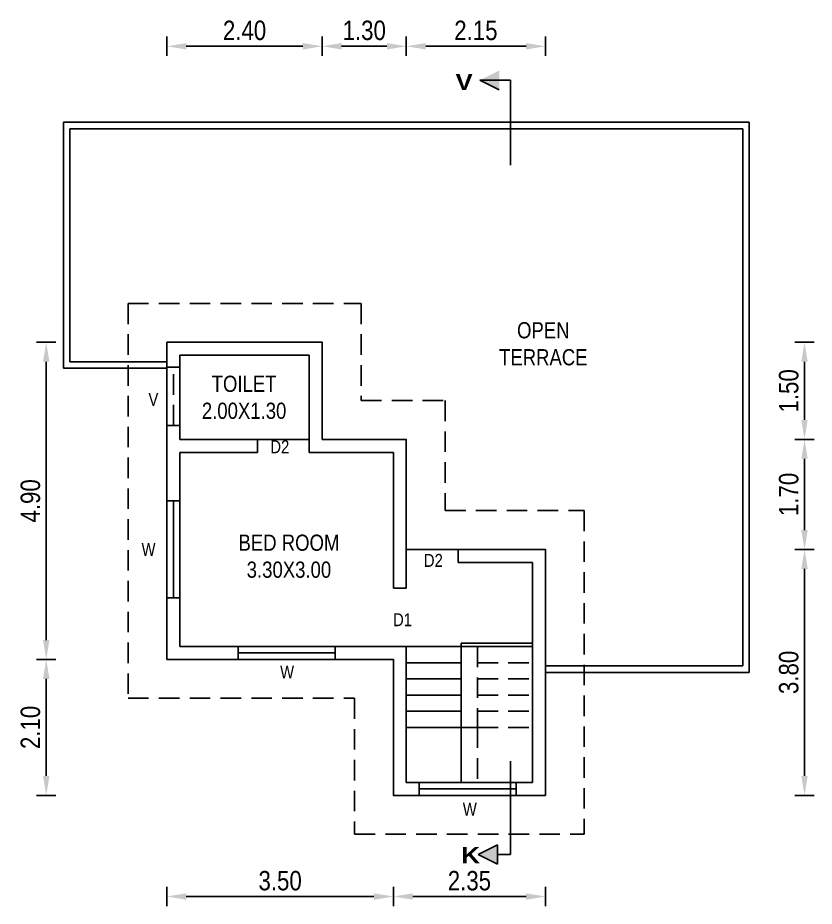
# Model space of a CAD drawing. Header units: metres. Extents: x -704716 to -704434, y -35620 to -35348.
# Drawn here: x -704451.62 to -704439.32, y -35378.08 to -35364.35 of the extents above; entities that cross this region are included whole.
import ezdxf

# ---------------------------------------------------------------- set-up
doc = ezdxf.new("R2010")
doc.units = ezdxf.units.M
doc.linetypes.add('HIDDEN', pattern=[9.525, 6.35, -3.175])
doc.layers.add('BLK_1_FLR_1_BLT_UP_AREA', color=7, linetype='Continuous', plot=False)
doc.styles.get("Standard").update_dxf_attribs({"font": 'ARIALN.TTF', "height": 0.3})
doc.dimstyles.get("Standard").update_dxf_attribs({"dimtxt": 0.35, "dimasz": 0.18, "dimexe": 0.18, "dimexo": 0.0625, "dimgap": 0.09, "dimtad": 0, "dimtih": 1, "dimtoh": 1, "dimdec": 4, "dimzin": 0, "dimdsep": 46, "dimtxsty": 'Standard', "dimcen": 0.09, "dimadec": 0, "dimazin": 0, "dimtfac": 1, "dimtdec": 4, "dimtofl": 0, "dimtmove": 0, "dimatfit": 3, "dimfxl": 1, "dimtolj": 1, "dimtzin": 0, "dimarcsym": 0})

# ---------------------------------------------------------------- blocks, each defined once
blk = doc.blocks.new('*D28')
at = {"color": 0, "lineweight": -2, "transparency": 16777216}
for p, q in [((-704451.035, -35369.365), (-704451.335, -35369.365)), ((-704451.185, -35369.665), (-704451.185, -35373.965)), ((-704451.035, -35374.265), (-704451.335, -35374.265))]:
    blk.add_line(p, q, dxfattribs=at)
at = {"color": 0, "transparency": 16777216}
for points in [[(-704451.235, -35369.665), (-704451.135, -35369.665), (-704451.185, -35369.365)], [(-704451.235, -35373.965), (-704451.135, -35373.965), (-704451.185, -35374.265)]]:
    blk.add_solid(points, dxfattribs=at)
at = {"layer": 'Defpoints', "color": 0, "transparency": 16777216}
for p in [(-704449.072, -35369.365), (-704451.185, -35374.265), (-704449.072, -35374.265)]:
    blk.add_point(p, dxfattribs=at)
at = {"color": 0, "transparency": 16777216, "insert": (-704451.428, -35371.815), "char_height": 0.3, "attachment_point": 5, "rotation": 90}
blk.add_mtext('\\A1;4.90', dxfattribs=at)
blk = doc.blocks.new('*D29')
at = {"color": 0, "lineweight": -2, "transparency": 16777216}
for p, q in [((-704451.035, -35374.265), (-704451.335, -35374.265)), ((-704451.185, -35374.565), (-704451.185, -35376.065)), ((-704451.035, -35376.365), (-704451.335, -35376.365))]:
    blk.add_line(p, q, dxfattribs=at)
at = {"color": 0, "transparency": 16777216}
for points in [[(-704451.235, -35374.565), (-704451.135, -35374.565), (-704451.185, -35374.265)], [(-704451.235, -35376.065), (-704451.135, -35376.065), (-704451.185, -35376.365)]]:
    blk.add_solid(points, dxfattribs=at)
at = {"layer": 'Defpoints', "color": 0, "transparency": 16777216}
for p in [(-704445.572, -35374.265), (-704451.185, -35376.365), (-704445.572, -35376.365)]:
    blk.add_point(p, dxfattribs=at)
at = {"color": 0, "transparency": 16777216, "insert": (-704451.428, -35375.315), "char_height": 0.3, "attachment_point": 5, "rotation": 90}
blk.add_mtext('\\A1;2.10', dxfattribs=at)
blk = doc.blocks.new('*D30')
at = {"color": 0, "lineweight": -2, "transparency": 16777216}
for p, q in [((-704449.32, -35377.778), (-704449.32, -35378.078)), ((-704445.82, -35377.778), (-704445.82, -35378.078)), ((-704449.02, -35377.928), (-704446.12, -35377.928))]:
    blk.add_line(p, q, dxfattribs=at)
at = {"color": 0, "transparency": 16777216}
for points in [[(-704449.02, -35377.878), (-704449.02, -35377.978), (-704449.32, -35377.928)], [(-704446.12, -35377.878), (-704446.12, -35377.978), (-704445.82, -35377.928)]]:
    blk.add_solid(points, dxfattribs=at)
at = {"layer": 'Defpoints', "color": 0, "transparency": 16777216}
for p in [(-704449.32, -35374.679), (-704445.82, -35374.679), (-704445.82, -35377.928)]:
    blk.add_point(p, dxfattribs=at)
at = {"color": 0, "transparency": 16777216, "insert": (-704447.57, -35377.685), "char_height": 0.3, "attachment_point": 5}
blk.add_mtext('\\A1;3.50', dxfattribs=at)
blk = doc.blocks.new('*D31')
at = {"color": 0, "lineweight": -2, "transparency": 16777216}
for p, q in [((-704445.82, -35377.778), (-704445.82, -35378.078)), ((-704443.47, -35377.778), (-704443.47, -35378.078)), ((-704445.52, -35377.928), (-704443.77, -35377.928))]:
    blk.add_line(p, q, dxfattribs=at)
at = {"color": 0, "transparency": 16777216}
for points in [[(-704445.52, -35377.878), (-704445.52, -35377.978), (-704445.82, -35377.928)], [(-704443.77, -35377.878), (-704443.77, -35377.978), (-704443.47, -35377.928)]]:
    blk.add_solid(points, dxfattribs=at)
at = {"layer": 'Defpoints', "color": 0, "transparency": 16777216}
for p in [(-704445.82, -35376.779), (-704443.47, -35376.779), (-704443.47, -35377.928)]:
    blk.add_point(p, dxfattribs=at)
at = {"color": 0, "transparency": 16777216, "insert": (-704444.645, -35377.685), "char_height": 0.3, "attachment_point": 5}
blk.add_mtext('\\A1;2.35', dxfattribs=at)
blk = doc.blocks.new('*D42')
at = {"color": 0, "lineweight": -2, "transparency": 16777216}
for p, q in [((-704439.616, -35372.565), (-704439.316, -35372.565)), ((-704439.466, -35372.865), (-704439.466, -35376.065)), ((-704439.616, -35376.365), (-704439.316, -35376.365))]:
    blk.add_line(p, q, dxfattribs=at)
at = {"color": 0, "transparency": 16777216}
for points in [[(-704439.516, -35372.865), (-704439.416, -35372.865), (-704439.466, -35372.565)], [(-704439.516, -35376.065), (-704439.416, -35376.065), (-704439.466, -35376.365)]]:
    blk.add_solid(points, dxfattribs=at)
at = {"layer": 'Defpoints', "color": 0, "transparency": 16777216}
for p in [(-704443.47, -35372.565), (-704443.47, -35376.365), (-704439.466, -35376.365)]:
    blk.add_point(p, dxfattribs=at)
at = {"color": 0, "transparency": 16777216, "insert": (-704439.709, -35374.465), "char_height": 0.3, "attachment_point": 5, "rotation": 90}
blk.add_mtext('\\A1;3.80', dxfattribs=at)
blk = doc.blocks.new('*D43')
at = {"color": 0, "lineweight": -2, "transparency": 16777216}
for p, q in [((-704439.616, -35370.865), (-704439.316, -35370.865)), ((-704439.466, -35371.165), (-704439.466, -35372.265)), ((-704439.616, -35372.565), (-704439.316, -35372.565))]:
    blk.add_line(p, q, dxfattribs=at)
at = {"color": 0, "transparency": 16777216}
for points in [[(-704439.516, -35371.165), (-704439.416, -35371.165), (-704439.466, -35370.865)], [(-704439.516, -35372.265), (-704439.416, -35372.265), (-704439.466, -35372.565)]]:
    blk.add_solid(points, dxfattribs=at)
at = {"layer": 'Defpoints', "color": 0, "transparency": 16777216}
for p in [(-704445.62, -35370.865), (-704445.62, -35372.565), (-704439.466, -35372.565)]:
    blk.add_point(p, dxfattribs=at)
at = {"color": 0, "transparency": 16777216, "insert": (-704439.709, -35371.715), "char_height": 0.3, "attachment_point": 5, "rotation": 90}
blk.add_mtext('\\A1;1.70', dxfattribs=at)
blk = doc.blocks.new('*D44')
at = {"color": 0, "lineweight": -2, "transparency": 16777216}
for p, q in [((-704439.616, -35369.365), (-704439.316, -35369.365)), ((-704439.466, -35369.665), (-704439.466, -35370.565)), ((-704439.616, -35370.865), (-704439.316, -35370.865))]:
    blk.add_line(p, q, dxfattribs=at)
at = {"color": 0, "transparency": 16777216}
for points in [[(-704439.516, -35369.665), (-704439.416, -35369.665), (-704439.466, -35369.365)], [(-704439.516, -35370.565), (-704439.416, -35370.565), (-704439.466, -35370.865)]]:
    blk.add_solid(points, dxfattribs=at)
at = {"layer": 'Defpoints', "color": 0, "transparency": 16777216}
for p in [(-704446.92, -35369.365), (-704446.92, -35370.865), (-704439.466, -35370.865)]:
    blk.add_point(p, dxfattribs=at)
at = {"color": 0, "transparency": 16777216, "insert": (-704439.709, -35370.115), "char_height": 0.3, "attachment_point": 5, "rotation": 90}
blk.add_mtext('\\A1;1.50', dxfattribs=at)
blk = doc.blocks.new('*D32')
at = {"color": 0, "lineweight": -2, "transparency": 16777216}
for p, q in [((-704449.32, -35364.941), (-704449.32, -35364.641)), ((-704446.92, -35364.941), (-704446.92, -35364.641)), ((-704449.02, -35364.791), (-704447.22, -35364.791))]:
    blk.add_line(p, q, dxfattribs=at)
at = {"color": 0, "transparency": 16777216}
for points in [[(-704449.02, -35364.741), (-704449.02, -35364.841), (-704449.32, -35364.791)], [(-704447.22, -35364.741), (-704447.22, -35364.841), (-704446.92, -35364.791)]]:
    blk.add_solid(points, dxfattribs=at)
at = {"layer": 'Defpoints', "color": 0, "transparency": 16777216}
for p in [(-704446.92, -35364.791), (-704449.32, -35369.107), (-704446.92, -35369.107)]:
    blk.add_point(p, dxfattribs=at)
at = {"color": 0, "transparency": 16777216, "insert": (-704448.12, -35364.547), "char_height": 0.3, "attachment_point": 5}
blk.add_mtext('\\A1;2.40', dxfattribs=at)
blk = doc.blocks.new('*D33')
at = {"color": 0, "lineweight": -2, "transparency": 16777216}
for p, q in [((-704446.92, -35364.941), (-704446.92, -35364.641)), ((-704445.62, -35364.941), (-704445.62, -35364.641)), ((-704446.62, -35364.791), (-704445.92, -35364.791))]:
    blk.add_line(p, q, dxfattribs=at)
at = {"color": 0, "transparency": 16777216}
for points in [[(-704446.62, -35364.741), (-704446.62, -35364.841), (-704446.92, -35364.791)], [(-704445.92, -35364.741), (-704445.92, -35364.841), (-704445.62, -35364.791)]]:
    blk.add_solid(points, dxfattribs=at)
at = {"layer": 'Defpoints', "color": 0, "transparency": 16777216}
for p in [(-704445.62, -35364.791), (-704446.92, -35370.607), (-704445.62, -35370.607)]:
    blk.add_point(p, dxfattribs=at)
at = {"color": 0, "transparency": 16777216, "insert": (-704446.27, -35364.547), "char_height": 0.3, "attachment_point": 5}
blk.add_mtext('\\A1;1.30', dxfattribs=at)
blk = doc.blocks.new('*D35')
at = {"color": 0, "lineweight": -2, "transparency": 16777216}
for p, q in [((-704445.62, -35364.941), (-704445.62, -35364.641)), ((-704443.47, -35364.941), (-704443.47, -35364.641)), ((-704445.32, -35364.791), (-704443.77, -35364.791))]:
    blk.add_line(p, q, dxfattribs=at)
at = {"color": 0, "transparency": 16777216}
for points in [[(-704445.32, -35364.741), (-704445.32, -35364.841), (-704445.62, -35364.791)], [(-704443.77, -35364.741), (-704443.77, -35364.841), (-704443.47, -35364.791)]]:
    blk.add_solid(points, dxfattribs=at)
at = {"layer": 'Defpoints', "color": 0, "transparency": 16777216}
for p in [(-704443.47, -35364.791), (-704445.62, -35372.565), (-704443.47, -35372.565)]:
    blk.add_point(p, dxfattribs=at)
at = {"color": 0, "transparency": 16777216, "insert": (-704444.545, -35364.547), "char_height": 0.3, "attachment_point": 5}
blk.add_mtext('\\A1;2.15', dxfattribs=at)

msp = doc.modelspace()

# ---------------------------------------------------------------- hatches: boundary and pattern name
for points in [[(-704444.182, -35365.164), (-704444.482, -35365.314), (-704444.182, -35365.464), (-704444.182, -35365.314)], [(-704444.21, -35377.13), (-704444.51, -35377.28), (-704444.21, -35377.43), (-704444.21, -35377.28)]]:
    msp.add_hatch(color=256).paths.add_polyline_path(points)

# ---------------------------------------------------------------- linework, layer by layer
for p, q in [((-704444.184, -35365.464, 101), (-704444.484, -35365.314, 101)), ((-704444.008, -35365.314, 101), (-704444.482, -35365.314, 101)), ((-704450.92, -35365.965, 101), (-704440.32, -35365.965, 101)), ((-704450.82, -35366.065, 101), (-704440.42, -35366.065, 101)), ((-704449.32, -35369.365, 101), (-704446.92, -35369.365, 101)), ((-704450.82, -35369.665, 101), (-704449.32, -35369.665, 101)), ((-704449.12, -35369.565, 101), (-704447.12, -35369.565, 101)), ((-704450.92, -35369.765, 101), (-704449.32, -35369.765, 101)), ((-704449.12, -35369.751, 101), (-704449.32, -35369.751, 101)), ((-704449.12, -35370.651, 101), (-704449.32, -35370.651, 101)), ((-704449.12, -35370.865, 101), (-704447.12, -35370.865, 101)), ((-704446.92, -35370.865, 101), (-704445.62, -35370.865, 101)), ((-704449.12, -35371.065, 101), (-704447.92, -35371.065, 101)), ((-704447.12, -35371.065, 101), (-704445.82, -35371.065, 101)), ((-704449.12, -35371.815, 101), (-704449.32, -35371.815, 101)), ((-704449.22, -35373.315, 101), (-704449.22, -35371.815, 101)), ((-704445.62, -35372.565, 101), (-704443.47, -35372.565, 101)), ((-704443.67, -35372.765, 101), (-704444.82, -35372.765, 101)), ((-704445.82, -35373.165, 101), (-704445.62, -35373.165, 101)), ((-704449.12, -35373.315, 101), (-704449.32, -35373.315, 101)), ((-704449.12, -35374.065, 101), (-704445.62, -35374.065, 101)), ((-704448.22, -35374.065, 101), (-704448.22, -35374.265, 101)), ((-704446.72, -35374.065, 101), (-704446.72, -35374.265, 101)), ((-704445.62, -35374.065, 101), (-704443.67, -35374.065, 101)), ((-704444.77, -35374.015, 101), (-704443.67, -35374.015, 101)), ((-704446.72, -35374.165, 101), (-704448.22, -35374.165, 101)), ((-704449.32, -35374.265, 101), (-704445.82, -35374.265, 101)), ((-704443.47, -35374.365, 101), (-704440.42, -35374.365, 101)), ((-704443.47, -35374.465, 101), (-704440.32, -35374.465, 101)), ((-704445.62, -35376.165, 101), (-704443.67, -35376.165, 101)), ((-704445.42, -35376.365, 101), (-704445.42, -35376.165, 101)), ((-704445.42, -35376.265, 101), (-704443.92, -35376.265, 101)), ((-704443.92, -35376.365, 101), (-704443.92, -35376.165, 101)), ((-704445.82, -35376.365, 101), (-704443.47, -35376.365, 101)), ((-704444.21, -35377.13, 101), (-704444.51, -35377.28, 101)), ((-704444.21, -35377.28, 101), (-704444.21, -35377.13, 101)), ((-704444.21, -35377.43, 101), (-704444.51, -35377.28, 101)), ((-704444.01, -35377.28, 101), (-704444.21, -35377.28, 101)), ((-704444.21, -35377.28, 101), (-704444.21, -35377.43, 101))]:
    msp.add_line(p, q)
at = {"ltscale": 0.18}
for p, q in [((-704444.008, -35366.626, 101), (-704444.008, -35365.314, 101)), ((-704444.01, -35377.28, 101), (-704444.01, -35375.834, 101))]:
    msp.add_line(p, q, dxfattribs=at)
at = {"ltscale": 0.07}
for p, q in [((-704450.92, -35365.965, 101), (-704450.92, -35369.765, 101)), ((-704440.32, -35365.965, 101), (-704440.32, -35374.465, 101)), ((-704450.82, -35366.065, 101), (-704450.82, -35369.665, 101)), ((-704440.42, -35366.065, 101), (-704440.42, -35374.365, 101)), ((-704449.32, -35369.365, 101), (-704449.32, -35374.265, 101)), ((-704446.92, -35369.365, 101), (-704446.92, -35370.865, 101)), ((-704449.12, -35369.565, 101), (-704449.12, -35370.865, 101)), ((-704447.12, -35369.565, 101), (-704447.12, -35371.065, 101)), ((-704447.92, -35370.865, 101), (-704447.92, -35371.065, 101)), ((-704445.62, -35370.865, 101), (-704445.62, -35373.165, 101)), ((-704449.12, -35371.065, 101), (-704449.12, -35374.065, 101)), ((-704445.82, -35371.065, 101), (-704445.82, -35373.165, 101)), ((-704444.82, -35372.565, 101), (-704444.82, -35372.765, 101)), ((-704443.47, -35372.565, 101), (-704443.47, -35376.365, 101)), ((-704443.67, -35372.765, 101), (-704443.67, -35376.165, 101)), ((-704445.62, -35374.065, 101), (-704445.62, -35376.165, 101)), ((-704444.77, -35374.015, 101), (-704444.77, -35375.315, 101)), ((-704445.82, -35374.265, 101), (-704445.82, -35376.365, 101)), ((-704445.62, -35374.315, 101), (-704444.77, -35374.315, 101)), ((-704445.62, -35374.565, 101), (-704444.77, -35374.565, 101)), ((-704445.62, -35374.815, 101), (-704444.77, -35374.815, 101)), ((-704445.62, -35375.065, 101), (-704444.77, -35375.065, 101)), ((-704445.62, -35375.315, 101), (-704444.52, -35375.315, 101)), ((-704444.77, -35375.315, 101), (-704444.77, -35376.165, 101))]:
    msp.add_line(p, q, dxfattribs=at)
at = {"linetype": 'HIDDEN', "ltscale": 0.05}
for p, q in [((-704449.92, -35368.765, 101), (-704449.92, -35374.865, 101)), ((-704449.92, -35368.765, 101), (-704446.32, -35368.765, 101)), ((-704446.32, -35368.765, 101), (-704446.32, -35370.265, 101)), ((-704449.22, -35370.651, 101), (-704449.22, -35369.751, 101)), ((-704446.32, -35370.265, 101), (-704445.02, -35370.265, 101)), ((-704445.02, -35370.265, 101), (-704445.02, -35371.965, 101)), ((-704445.02, -35371.965, 101), (-704442.87, -35371.965, 101)), ((-704442.87, -35371.965, 101), (-704442.87, -35376.965, 101)), ((-704444.52, -35374.065, 101), (-704444.52, -35375.315, 101)), ((-704444.52, -35374.315, 101), (-704443.67, -35374.315, 101)), ((-704444.52, -35374.565, 101), (-704443.67, -35374.565, 101)), ((-704449.92, -35374.865, 101), (-704446.42, -35374.865, 101)), ((-704446.42, -35374.865, 101), (-704446.42, -35376.965, 101)), ((-704444.52, -35374.815, 101), (-704443.67, -35374.815, 101)), ((-704444.52, -35375.065, 101), (-704443.67, -35375.065, 101)), ((-704444.52, -35375.315, 101), (-704444.52, -35376.165, 101)), ((-704444.52, -35375.315, 101), (-704443.67, -35375.315, 101)), ((-704446.42, -35376.965, 101), (-704442.87, -35376.965, 101))]:
    msp.add_line(p, q, dxfattribs=at)
at = {"layer": 'BLK_1_FLR_1_BLT_UP_AREA', "color": 25, "elevation": 101}
msp.add_lwpolyline([(-704449.32, -35369.365), (-704446.92, -35369.365), (-704446.92, -35370.865), (-704445.62, -35370.865), (-704445.62, -35372.565), (-704443.47, -35372.565), (-704443.47, -35376.365), (-704445.82, -35376.365), (-704445.82, -35374.265), (-704449.32, -35374.265)], close=True, dxfattribs=at)

# ---------------------------------------------------------------- texts
at = {"attachment_point": 5}
for s, insert, char_height in [('\\A1;{\\fArial Black|b0|i0|c0|p34;V}', (-704444.727, -35365.342, 101), 0.25), ('\\A1;D2', (-704447.575, -35370.979, 101), 0.2), ('\\A1;D2', (-704445.202, -35372.735, 101), 0.2), ('\\A1;D1', (-704445.679, -35373.651, 101), 0.2), ('\\A1;{\\fArial Black|b0|i0|c0|p34;K}', (-704444.627, -35377.289, 101), 0.25)]:
    msp.add_mtext(s, dxfattribs=dict(at, insert=insert, char_height=char_height))
at = {"ltscale": 0.05, "char_height": 0.25, "width": 3.15447, "attachment_point": 5}
for s, insert in [('OPEN\\PTERRACE', (-704443.503, -35369.389, 101)), ('TOILET\\P2.00X1.30', (-704448.127, -35370.216, 101)), ('BED ROOM\\P3.30X3.00', (-704447.434, -35372.671, 101))]:
    msp.add_mtext(s, dxfattribs=dict(at, insert=insert))
at = {"char_height": 0.2, "attachment_point": 1}
for s, insert in [('\\pt0.2;V', (-704449.605, -35370.148, 101)), ('\\pt0.2;W ', (-704449.712, -35372.464, 101)), ('\\pt0.2;W ', (-704447.57, -35374.359, 101)), ('\\pt0.2;W ', (-704444.747, -35376.48, 101))]:
    msp.add_mtext_dynamic_manual_height_columns(s, width=0.46094, gutter_width=1.5, heights=[0], dxfattribs=dict(at, insert=insert))

# ---------------------------------------------------------------- dimensions: what is measured, and where the dimension line sits
for p1, p2, distance, picture, middle in [((-704449.32, -35369.107, 101), (-704446.92, -35369.107, 101), 4.317, '*D32', (-704448.12, -35364.547, 101)), ((-704446.92, -35370.607, 101), (-704445.62, -35370.607, 101), 5.817, '*D33', (-704446.27, -35364.547, 101)), ((-704445.62, -35372.565, 101), (-704443.47, -35372.565, 101), 7.775, '*D35', (-704444.545, -35364.547, 101)), ((-704449.072, -35369.365, 101), (-704449.072, -35374.265, 101), -2.113, '*D28', (-704451.428, -35371.815, 101)), ((-704446.92, -35369.365, 101), (-704446.92, -35370.865, 101), 7.454, '*D44', (-704439.709, -35370.115, 101)), ((-704445.62, -35370.865, 101), (-704445.62, -35372.565, 101), 6.154, '*D43', (-704439.709, -35371.715, 101)), ((-704443.47, -35372.565, 101), (-704443.47, -35376.365, 101), 4.004, '*D42', (-704439.709, -35374.465, 101)), ((-704445.572, -35374.265, 101), (-704445.572, -35376.365, 101), -5.613, '*D29', (-704451.428, -35375.315, 101)), ((-704449.32, -35374.679, 101), (-704445.82, -35374.679, 101), -3.249, '*D30', (-704447.57, -35377.685, 101)), ((-704445.82, -35376.779, 101), (-704443.47, -35376.779, 101), -1.149, '*D31', (-704444.645, -35377.685, 101))]:
    dim = msp.add_aligned_dim(p1=p1, p2=p2, distance=distance, dimstyle='Standard', override={"dimtxt": 0.3, "dimasz": 0.3, "dimexe": 0.15, "dimexo": 0.15, "dimtad": 1, "dimtih": 0, "dimtoh": 0, "dimdec": 2, "dimcen": 0.3, "dimtdec": 2, "dimfxl": 0.15, "dimfxlon": 1})
    dim.commit()
    dim.dimension.update_dxf_attribs({"geometry": picture, "text_midpoint": middle})

doc.saveas('drawing.dxf')
